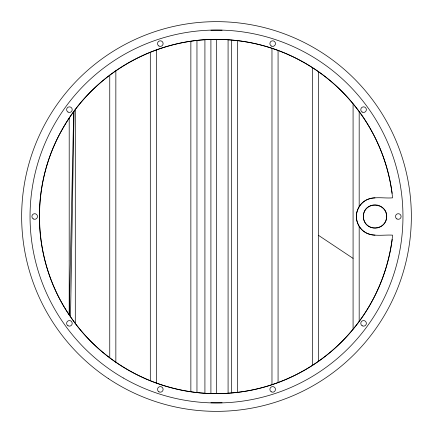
<?xml version="1.0" encoding="UTF-8"?>
<svg xmlns="http://www.w3.org/2000/svg" width="433" height="433" viewBox="0 0 433 433"><rect width="100%" height="100%" fill="white"/><g stroke="black" fill="none" stroke-linecap="round" stroke-linejoin="round"><path stroke-width="0.65" d="M231.227 392.947C169.108 398.771 105.343 368.494 70.519 316.734L74.059 111.33M70.519 316.734L69.204 314.91L73.697 111.833M392.119 239.622L392.563 235.146C382.366 234.502 369.934 237.836 361.804 229.685C358.427 226.107 356.489 221.42 356.343 216.5C356.456 209.935 360.04 203.732 365.668 200.355C373.928 195.933 383.66 198.585 392.563 197.854C389.067 163.555 375.135 130.36 353.079 103.855L353.079 329.145C374.231 303.798 387.724 272.303 392.119 239.622A177.135 177.135 0 0 1 121.327 365.896A177.135 177.135 0 0 1 121.327 67.104A177.135 177.135 0 0 1 392.119 193.378M386.247 219.515C390.582 202.882 363.455 199.31 363.336 216.5C363.855 233.609 390.084 230.491 386.247 213.485M231.227 40.053C164.383 33.639 96.099 69.502 63.094 127.93C29.525 184.842 32.015 260.314 69.215 314.91L69.545 312.913M352.944 329.313C323.213 365.733 278.278 389.213 231.417 392.931L231.417 40.069C278.278 43.787 323.213 67.267 352.944 103.687M210.909 30.223L222.091 30.223M222.091 402.777L210.909 402.777M386.247 216.5L386.642 216.5A11.653 11.653 0 0 1 369.165 226.594A11.653 11.653 0 0 1 369.165 206.406A11.653 11.653 0 0 1 386.642 216.5M318.628 235.433L353.068 258.366M359.179 111.665L359.179 206.736M359.179 226.264L359.179 321.335M318.628 71.878L318.628 361.122M312.529 67.732L312.529 365.268M278.073 50.509L278.073 382.491M271.973 48.317L271.973 384.683M237.517 40.67L237.517 392.33M228.083 39.744L228.083 393.256M216.5 39.365L216.5 393.635M210.909 39.549L210.909 393.451M204.917 39.744L204.917 393.256M196.961 40.529L196.961 392.471M190.861 41.292L190.861 391.708M156.405 49.952L156.405 383.048M150.305 52.247L150.305 380.753M115.849 70.817L115.849 362.183M109.755 75.19L109.755 357.81M75.299 109.603L75.299 323.397M69.204 118.09L69.204 314.91M374.989 235.146A18.646 18.646 0 0 1 356.343 216.5A18.646 18.646 0 0 1 374.989 197.854M108.245 378.512A194.85 194.85 0 0 0 410.933 229.246A194.85 194.85 0 0 0 130.322 41.747A194.85 194.85 0 0 0 108.245 378.512M123.27 377.977A186.461 186.461 0 0 0 402.961 216.5A186.461 186.461 0 0 0 123.27 55.023A186.461 186.461 0 0 0 123.27 377.977M396.899 218.925A2.798 2.798 0 0 0 401.093 216.5A2.798 2.798 0 0 0 396.899 214.075A2.798 2.798 0 0 0 396.899 218.925M362.177 112.066A2.798 2.798 0 0 0 366.372 109.641A2.798 2.798 0 0 0 362.177 107.222A2.798 2.798 0 0 0 362.177 112.066M271.28 46.022A2.798 2.798 0 0 0 275.475 43.598A2.798 2.798 0 0 0 271.28 41.178A2.798 2.798 0 0 0 271.28 46.022M362.177 325.778A2.798 2.798 0 0 0 366.372 323.359A2.798 2.798 0 0 0 362.177 320.934A2.798 2.798 0 0 0 362.177 325.778M271.28 391.822A2.798 2.798 0 0 0 275.475 389.402A2.798 2.798 0 0 0 271.28 386.978A2.798 2.798 0 0 0 271.28 391.822M68.024 325.778A2.798 2.798 0 0 0 72.219 323.359A2.798 2.798 0 0 0 68.024 320.934A2.798 2.798 0 0 0 68.024 325.778M33.303 218.925A2.798 2.798 0 0 0 37.498 216.5A2.798 2.798 0 0 0 33.303 214.075A2.798 2.798 0 0 0 33.303 218.925M68.024 112.066A2.798 2.798 0 0 0 72.219 109.641A2.798 2.798 0 0 0 68.024 107.222A2.798 2.798 0 0 0 68.024 112.066M158.922 46.022A2.798 2.798 0 0 0 163.117 43.598A2.798 2.798 0 0 0 158.922 41.178A2.798 2.798 0 0 0 158.922 46.022M158.922 391.822A2.798 2.798 0 0 0 163.117 389.402A2.798 2.798 0 0 0 158.922 386.978A2.798 2.798 0 0 0 158.922 391.822"/></g></svg>
